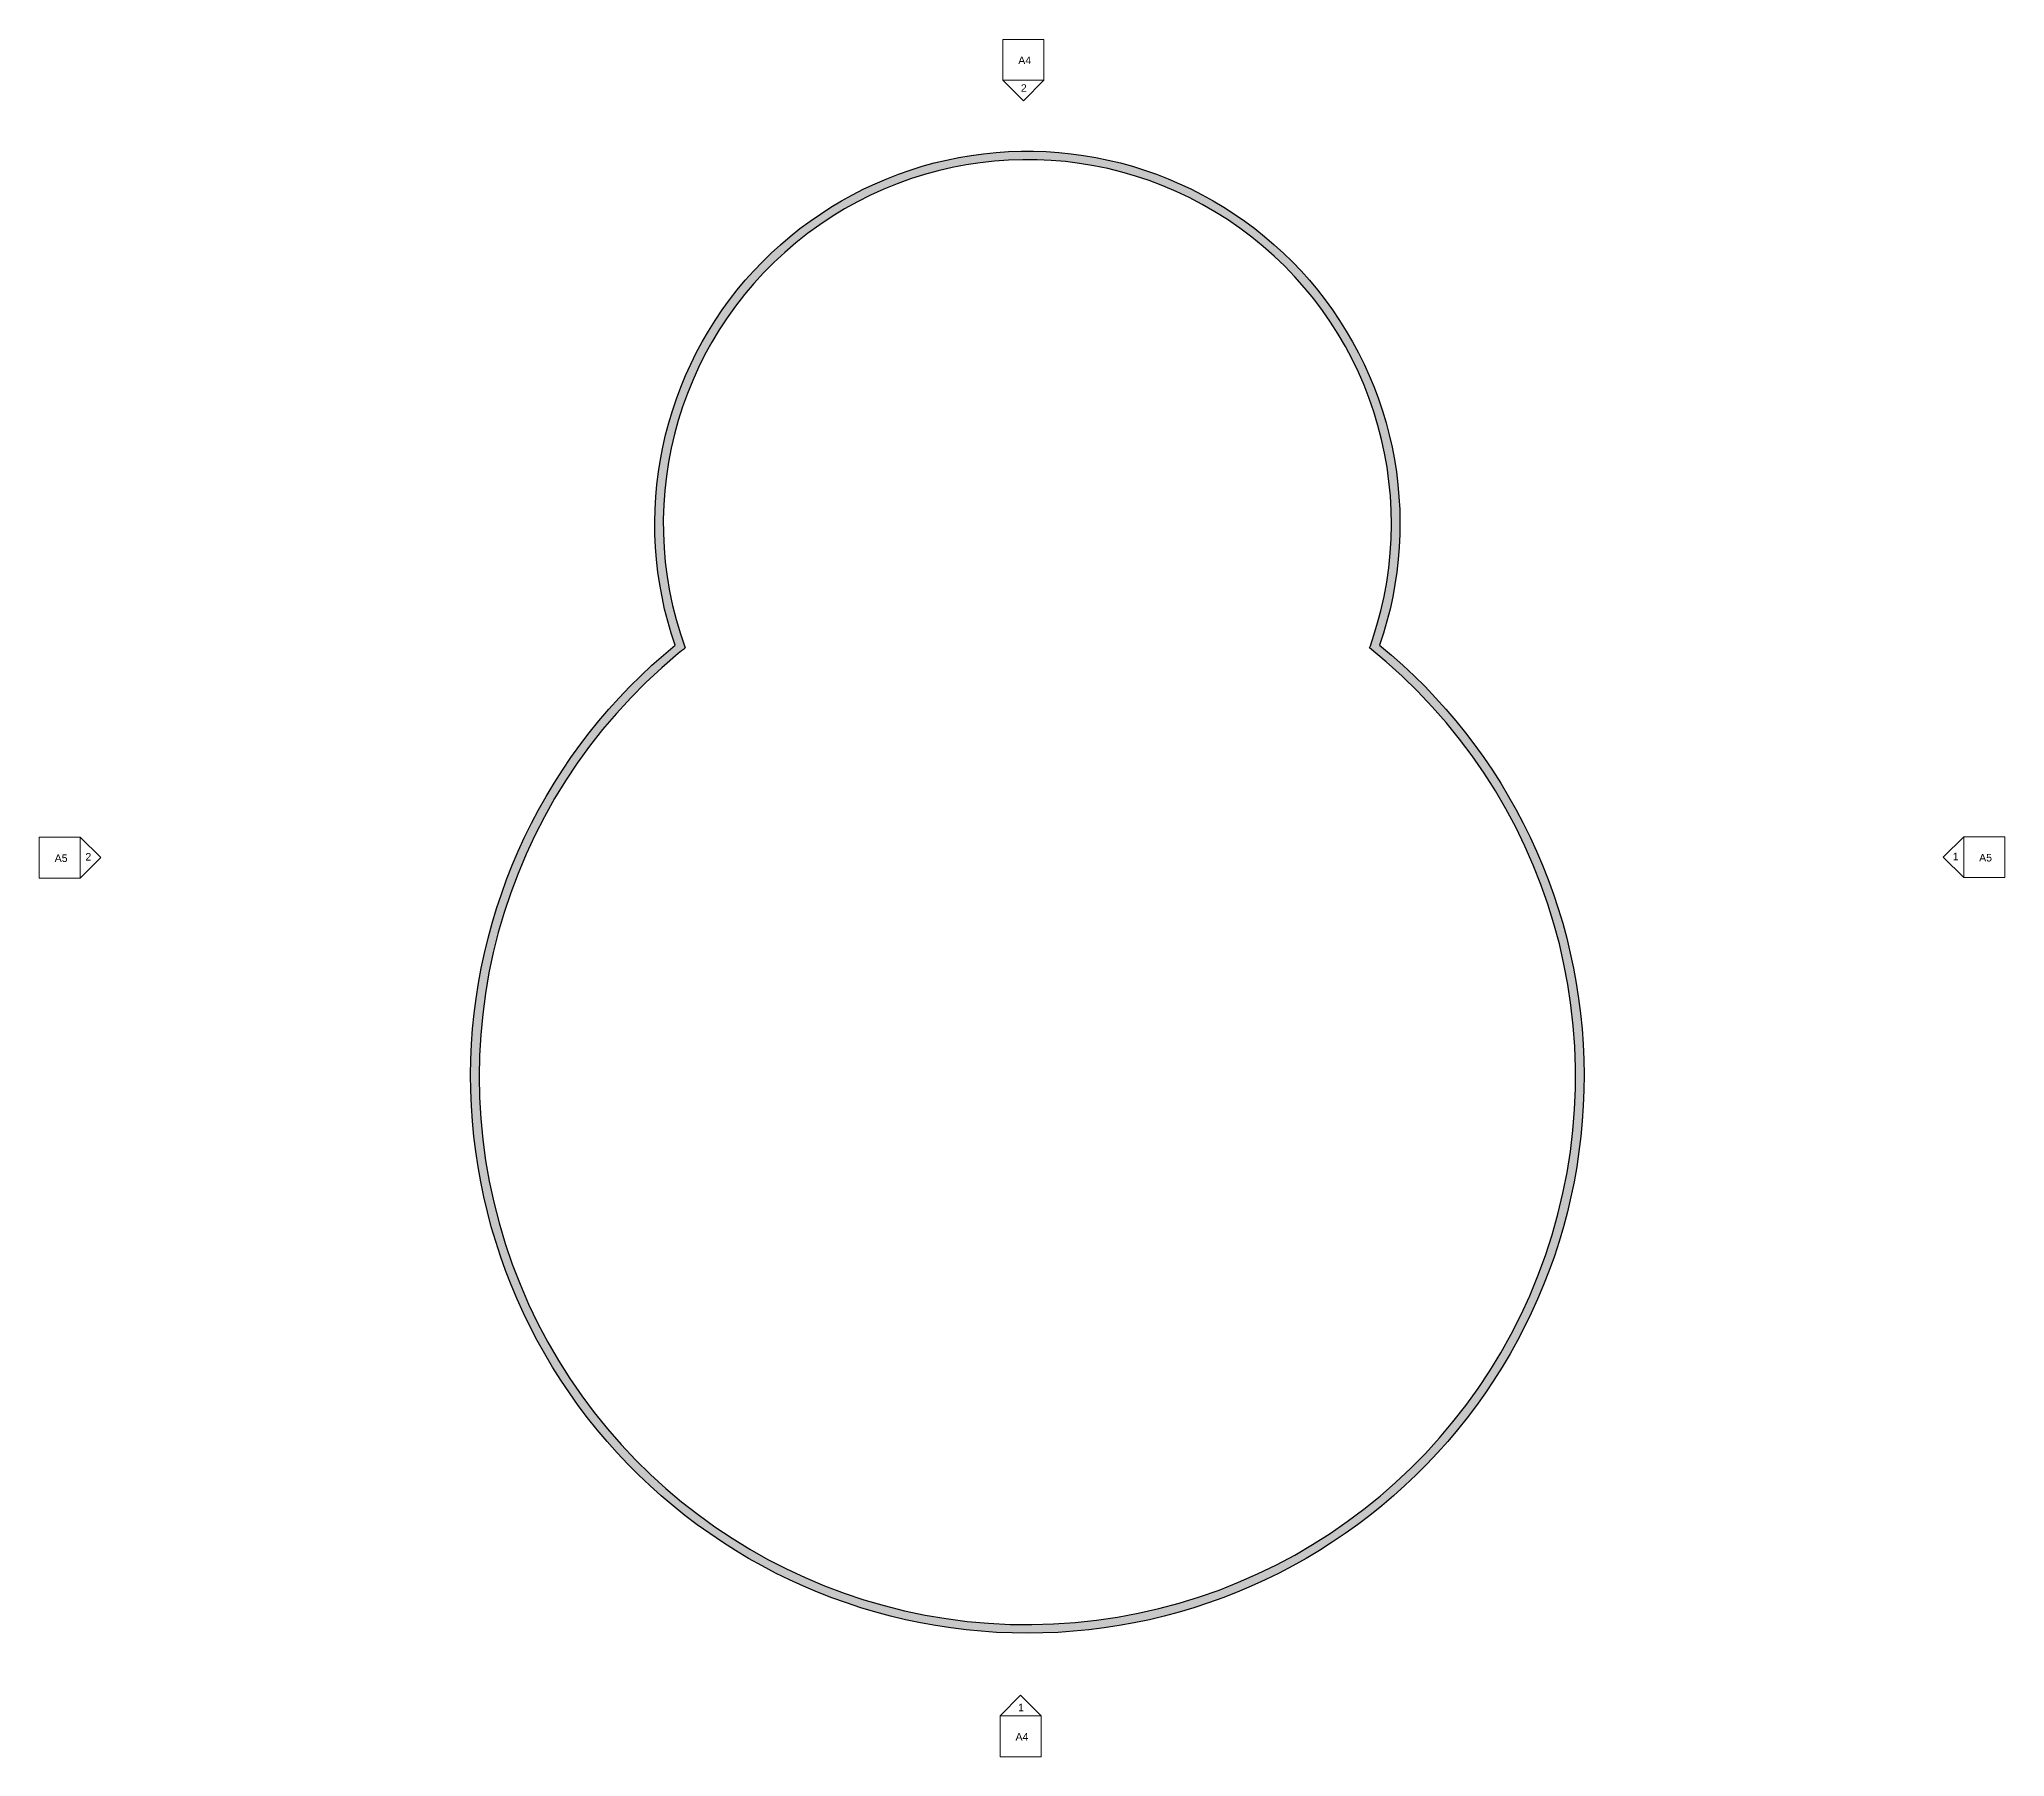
# Model space of a CAD drawing. Header units: inches. Extents: x -1153 to 1152, y -1053 to 961.
import ezdxf

# ---------------------------------------------------------------- set-up
doc = ezdxf.new("R2010")
doc.units = ezdxf.units.IN
doc.header["$MEASUREMENT"] = 0
for name, color, linetype, lineweight in [('A-ANNO-SYMB', 6, 'Continuous', 9), ('A-WALL', 2, 'Continuous', 13), ('A-WALL-PATT', 2, 'Continuous', 13)]:
    doc.layers.add(name, color=color, linetype=linetype, lineweight=lineweight)

# ---------------------------------------------------------------- blocks, each defined once
blk = doc.blocks.new('Elevation - Detail Number-164347-Platforms')
at = {"layer": 'A-ANNO-SYMB'}
for p, q in [((-0.25, -0.25), (-0.25, 0.25)), ((-0.25, 0.25), (0.25, 0.25)), ((0.25, 0.25), (0.25, -0.25)), ((0.25, -0.25), (-0.25, -0.25))]:
    blk.add_line(p, q, dxfattribs=at)
blk = doc.blocks.new('Elevation - Detail Number-164074-Platforms')
at = {"layer": 'A-ANNO-SYMB'}
for p, q in [((0, 0.25), (-0.25, 0)), ((0.25, 0), (0, 0.25)), ((-0.25, 0), (0.25, 0))]:
    blk.add_line(p, q, dxfattribs=at)
blk = doc.blocks.new('Elevation - Detail Number-V1-Platforms')
at = {"layer": 'A-ANNO-SYMB'}
for p, q in [((0, 0.25), (-0.25, 0)), ((0.25, 0), (0, 0.25)), ((-0.25, 0), (0.25, 0))]:
    blk.add_line(p, q, dxfattribs=at)

msp = doc.modelspace()

# ---------------------------------------------------------------- hatches: boundary and pattern name
at = {"layer": 'A-WALL-PATT'}
for points in [[(-403.7, 240.6), (-395.5, 247.3), (-400.2, 261), (-404.4, 274.9), (-408.2, 289), (-411.5, 303.1), (-414.3, 317.4), (-416.7, 331.7), (-418.5, 346.2), (-419.8, 360.6), (-420.7, 375.1), (-421.1, 389.7), (-420.9, 404.2), (-420.3, 418.7), (-419.2, 433.2), (-417.5, 447.7), (-415.4, 462.1), (-412.8, 476.4), (-409.8, 490.6), (-406.2, 504.7), (-402.2, 518.6), (-397.6, 532.4), (-392.7, 546.1), (-387.2, 559.6), (-381.3, 572.9), (-375, 585.9), (-368.2, 598.8), (-361, 611.4), (-353.3, 623.8), (-345.2, 635.9), (-336.8, 647.7), (-327.9, 659.2), (-318.6, 670.4), (-309, 681.3), (-299, 691.8), (-288.7, 702), (-278, 711.9), (-267, 721.4), (-255.6, 730.5), (-244, 739.2), (-232.1, 747.5), (-219.8, 755.4), (-207.4, 762.9), (-194.7, 769.9), (-181.7, 776.5), (-168.1, 782.9), (-155.2, 788.4), (-141.6, 793.6), (-127.9, 798.4), (-114, 802.8), (-100, 806.6), (-85.9, 810), (-71.6, 812.9), (-57.3, 815.2), (-42.9, 817.2), (-28.4, 818.6), (-13.9, 819.5), (0.6, 819.9), (15.2, 819.9), (29.7, 819.3), (44.2, 818.2), (58.6, 816.7), (73, 814.6), (87.4, 812.1), (101.6, 809.1), (115.7, 805.6), (129.7, 801.6), (143.5, 797.2), (157.2, 792.3), (170.7, 786.9), (184, 781.1), (197.1, 774.8), (210, 768), (222.6, 760.9), (235, 753.3), (247.2, 745.3), (259, 736.9), (270.6, 728), (281.8, 718.8), (292.8, 709.3), (303.4, 699.3), (313.6, 689), (323.5, 678.4), (333.1, 667.4), (342.2, 656.1), (351, 644.5), (359.3, 632.6), (367.3, 620.4), (374.8, 608), (381.9, 595.3), (388.6, 582.4), (394.8, 569.3), (400.6, 555.9), (405.9, 542.4), (410.8, 528.7), (415.2, 514.8), (419.1, 500.8), (422.5, 486.7), (425.5, 472.5), (427.9, 458.2), (429.9, 443.8), (431.4, 429.3), (432.4, 414.8), (432.9, 400.3), (432.9, 385.7), (432.4, 371.2), (431.4, 356.7), (429.9, 342.2), (427.9, 327.8), (425.5, 313.5), (422.5, 299.3), (419.1, 285.1), (415.2, 271.1), (410.8, 257.3), (419.1, 250.6), (423.7, 264.6), (427.7, 278.7), (431.3, 293), (434.5, 307.4), (437.1, 321.9), (439.3, 336.4), (440.9, 351), (442.1, 365.7), (442.8, 380.4), (442.9, 395.1), (442.6, 409.8), (441.8, 424.5), (440.5, 439.2), (438.7, 453.8), (436.4, 468.3), (433.6, 482.8), (430.3, 497.1), (426.6, 511.4), (422.4, 525.4), (417.7, 539.4), (412.5, 553.2), (406.9, 566.8), (400.8, 580.2), (394.3, 593.4), (387.3, 606.3), (379.9, 619), (372.1, 631.5), (363.8, 643.7), (355.2, 655.6), (346.2, 667.2), (336.7, 678.5), (326.9, 689.5), (316.8, 700.1), (306.2, 710.4), (295.4, 720.3), (284.2, 729.9), (272.7, 739.1), (260.9, 747.9), (248.8, 756.2), (236.4, 764.2), (223.8, 771.8), (210.9, 778.9), (197.8, 785.6), (184.5, 791.8), (171, 797.6), (157.2, 802.9), (143.4, 807.8), (129.3, 812.2), (115.1, 816.1), (100.8, 819.5), (86.4, 822.5), (71.9, 824.9), (57.3, 826.9), (42.7, 828.4), (28, 829.4), (13.3, 829.9), (-1.4, 829.9), (-16.1, 829.4), (-30.8, 828.4), (-45.5, 826.9), (-60, 824.9), (-74.5, 822.5), (-89, 819.5), (-103.3, 816.1), (-117.4, 812.2), (-131.5, 807.8), (-145.4, 802.9), (-159.1, 797.6), (-172.6, 791.8), (-186, 785.6), (-199.1, 778.9), (-211.9, 771.8), (-224.6, 764.2), (-236.9, 756.2), (-249, 747.9), (-260.8, 739.1), (-272.3, 729.9), (-283.5, 720.3), (-294.4, 710.4), (-304.9, 700.1), (-315.1, 689.5), (-324.9, 678.5), (-334.3, 667.2), (-343.3, 655.6), (-352, 643.7), (-360.2, 631.5), (-368, 619), (-375.4, 606.3), (-382.4, 593.4), (-388.9, 580.2), (-395, 566.8), (-400.6, 553.2), (-405.8, 539.4), (-410.5, 525.4), (-414.7, 511.4), (-418.5, 497.1), (-421.7, 482.8), (-424.5, 468.3), (-426.8, 453.8), (-428.6, 439.2), (-429.9, 424.5), (-430.7, 409.8), (-431.1, 395.1), (-430.9, 380.4), (-430.2, 365.7), (-429.1, 351), (-427.4, 336.4), (-425.2, 321.9), (-422.6, 307.4), (-419.5, 293), (-415.9, 278.7), (-411.8, 264.6), (-407.2, 250.6), (-405.5, 245.6)], [(5.9, -908), (24, -907.8), (42, -907.1), (59.9, -905.8), (77.9, -904.1), (95.8, -901.8), (113.6, -899.1), (131.3, -895.9), (149, -892.2), (166.5, -888), (183.9, -883.3), (201.2, -878.2), (218.3, -872.6), (235.2, -866.5), (252, -859.9), (268.6, -852.9), (285, -845.4), (301.2, -837.5), (317.2, -829.1), (332.9, -820.3), (348.4, -811.1), (363.6, -801.4), (378.5, -791.3), (393.2, -780.8), (407.5, -769.9), (421.6, -758.7), (435.3, -747), (448.8, -735), (461.8, -722.5), (474.6, -709.8), (486.9, -696.7), (498.9, -683.2), (510.6, -669.5), (521.8, -655.4), (532.7, -641), (543.1, -626.3), (553.2, -611.3), (562.8, -596.1), (572, -580.6), (580.8, -564.9), (589.1, -548.9), (597, -532.7), (604.4, -516.3), (611.4, -499.6), (617.9, -482.8), (624, -465.9), (629.5, -448.7), (634.7, -431.4), (639.3, -414), (643.4, -396.5), (647.1, -378.8), (650.3, -361.1), (652.9, -343.3), (655.1, -325.4), (656.8, -307.4), (658, -289.5), (658.7, -271.4), (658.9, -253.4), (658.6, -235.4), (657.8, -217.4), (656.6, -199.4), (654.8, -181.5), (652.5, -163.6), (649.7, -145.8), (646.5, -128.1), (642.7, -110.4), (638.5, -92.9), (633.8, -75.5), (628.2, -57), (622.9, -41.2), (616.8, -24.2), (610.2, -7.4), (603.1, 9.1), (595.6, 25.5), (587.6, 41.7), (579.2, 57.6), (570.4, 73.3), (561.1, 88.8), (551.4, 104), (541.3, 118.9), (530.7, 133.5), (519.8, 147.9), (508.5, 161.9), (496.8, 175.6), (484.7, 189), (472.3, 202), (459.5, 214.7), (446.4, 227.1), (432.9, 239), (419.1, 250.6), (410.8, 257.3), (409.1, 252.3), (407.3, 247.3), (421.2, 235.9), (434.8, 224.1), (448, 211.9), (460.8, 199.4), (473.4, 186.5), (485.5, 173.3), (497.3, 159.7), (508.7, 145.8), (519.7, 131.6), (530.3, 117.1), (540.5, 102.3), (550.3, 87.2), (559.6, 71.9), (568.5, 56.3), (577, 40.4), (585.1, 24.4), (592.6, 8.1), (599.8, -8.4), (606.4, -25.1), (612.6, -42), (618.3, -59), (623.6, -76.2), (628.3, -93.5), (632.6, -111), (636.4, -128.6), (639.7, -146.2), (642.4, -164), (644.7, -181.8), (646.5, -199.7), (647.8, -217.6), (648.6, -235.5), (648.9, -253.5), (648.7, -271.5), (648, -289.4), (646.8, -307.4), (645.1, -325.3), (642.9, -343.1), (640.2, -360.8), (637, -378.5), (633.3, -396.1), (629.1, -413.6), (624.4, -430.9), (619.2, -448.1), (613.6, -465.2), (607.5, -482.1), (600.9, -498.8), (593.9, -515.4), (586.4, -531.7), (578.4, -547.8), (570, -563.7), (561.2, -579.3), (551.9, -594.7), (542.2, -609.8), (532.1, -624.7), (521.5, -639.2), (510.6, -653.5), (499.3, -667.4), (487.6, -681.1), (475.5, -694.4), (463, -707.3), (450.2, -719.9), (437, -732.1), (423.5, -744), (409.7, -755.5), (395.6, -766.5), (381.1, -777.2), (366.4, -787.5), (351.4, -797.4), (336.1, -806.8), (320.5, -815.8), (304.7, -824.4), (288.7, -832.5), (272.5, -840.2), (256, -847.4), (239.4, -854.2), (222.5, -860.5), (205.5, -866.3), (188.4, -871.6), (171.1, -876.5), (153.6, -880.9), (136.1, -884.7), (118.4, -888.1), (100.7, -891), (82.9, -893.4), (65, -895.3), (47.1, -896.7), (29.2, -897.6), (11.2, -898), (-6.8, -897.9), (-24.7, -897.3), (-42.6, -896.2), (-60.5, -894.6), (-78.4, -892.5), (-96.2, -889.9), (-113.9, -886.8), (-131.5, -883.2), (-149, -879.1), (-166.3, -874.5), (-183.6, -869.5), (-200.7, -863.9), (-217.6, -857.9), (-234.4, -851.5), (-250.9, -844.5), (-267.3, -837.1), (-283.5, -829.2), (-299.4, -820.9), (-315.1, -812.2), (-330.5, -803), (-345.7, -793.4), (-360.6, -783.3), (-375.2, -772.9), (-389.6, -762), (-403.6, -750.8), (-417.3, -739.1), (-430.6, -727.1), (-443.6, -714.8), (-456.3, -702), (-468.6, -688.9), (-480.6, -675.5), (-492.1, -661.7), (-503.3, -647.7), (-514.1, -633.3), (-524.6, -618.4), (-534.4, -603.6), (-543.9, -588.4), (-553, -572.9), (-561.7, -557.2), (-569.9, -541.2), (-577.7, -525), (-585, -508.6), (-591.8, -492), (-598.2, -475.2), (-604.1, -458.2), (-609.6, -441.1), (-614.5, -423.8), (-619, -406.4), (-623, -388.9), (-626.5, -371.3), (-629.5, -353.5), (-632, -335.7), (-634, -317.9), (-635.5, -300), (-636.5, -282), (-637, -264.1), (-637, -246.1), (-636.5, -228.2), (-635.5, -210.2), (-634, -192.3), (-632, -174.5), (-629.5, -156.7), (-626.5, -138.9), (-623, -121.3), (-619, -103.8), (-614.6, -86.4), (-609.6, -69.1), (-604.2, -52), (-598.3, -35), (-591.9, -18.2), (-585, -1.6), (-577.7, 14.8), (-569.9, 31), (-561.7, 47), (-553.1, 62.7), (-544, 78.2), (-534.4, 93.5), (-524.5, 108.4), (-514.1, 123.1), (-503.4, 137.5), (-492.2, 151.6), (-480.6, 165.3), (-468.7, 178.7), (-456.4, 191.8), (-443.7, 204.6), (-430.7, 217), (-417.3, 229), (-403.7, 240.6), (-405.5, 245.6), (-407.2, 250.6), (-421, 239), (-434.5, 227.1), (-447.6, 214.7), (-460.4, 202), (-472.9, 189), (-484.9, 175.6), (-496.6, 161.9), (-508, 147.9), (-518.9, 133.5), (-529.4, 118.9), (-539.5, 104), (-549.2, 88.8), (-558.5, 73.3), (-567.3, 57.6), (-575.8, 41.7), (-583.7, 25.5), (-591.2, 9.1), (-598.3, -7.4), (-604.9, -24.2), (-611, -41.2), (-616.7, -58.3), (-621.9, -75.5), (-626.6, -92.9), (-630.9, -110.4), (-634.6, -128.1), (-637.9, -145.8), (-640.6, -163.6), (-642.9, -181.5), (-644.7, -199.4), (-646, -217.4), (-646.8, -235.4), (-647.1, -253.4), (-646.9, -271.4), (-646.2, -289.5), (-645, -307.4), (-643.3, -325.4), (-641.1, -343.3), (-638.4, -361.1), (-635.2, -378.8), (-631.6, -396.5), (-627.4, -414), (-622.8, -431.4), (-617.7, -448.7), (-612.1, -465.9), (-606, -482.8), (-599.5, -499.6), (-592.5, -516.3), (-585.1, -532.7), (-577.2, -548.9), (-568.9, -564.9), (-560.1, -580.6), (-550.9, -596.1), (-541.3, -611.3), (-531.3, -626.3), (-520.8, -641), (-510, -655.4), (-498.7, -669.5), (-487.1, -683.2), (-475.1, -696.7), (-462.7, -709.8), (-450, -722.5), (-436.9, -735), (-423.5, -747), (-409.7, -758.7), (-395.7, -769.9), (-381.3, -780.8), (-366.7, -791.3), (-351.7, -801.4), (-336.5, -811.1), (-321, -820.3), (-305.3, -829.1), (-289.4, -837.5), (-273.2, -845.4), (-256.8, -852.9), (-240.2, -859.9), (-223.4, -866.5), (-206.4, -872.6), (-189.3, -878.2), (-172, -883.3), (-154.6, -888), (-137.1, -892.2), (-119.5, -895.9), (-101.7, -899.1), (-83.9, -901.8), (-66, -904.1), (-48.1, -905.8), (-30.1, -907.1), (-12.1, -907.8)]]:
    msp.add_hatch(color=256, dxfattribs=at).paths.add_polyline_path(points, flags=0)

# ---------------------------------------------------------------- linework, layer by layer
at = {"layer": 'A-WALL', "lineweight": 30}
for points in [[(-407.2, 250.6), (-411.8, 264.6), (-415.9, 278.7), (-419.5, 293), (-422.6, 307.4), (-425.2, 321.9), (-427.4, 336.4), (-429.1, 351), (-430.2, 365.7), (-430.9, 380.4), (-431.1, 395.1), (-430.7, 409.8), (-429.9, 424.5), (-428.6, 439.2), (-426.8, 453.8), (-424.5, 468.3), (-421.7, 482.8), (-418.5, 497.1), (-414.7, 511.4), (-410.5, 525.4), (-405.8, 539.4), (-400.6, 553.2), (-395, 566.8), (-388.9, 580.2), (-382.4, 593.4), (-375.4, 606.3), (-368, 619), (-360.2, 631.5), (-352, 643.7), (-343.3, 655.6), (-334.3, 667.2), (-324.9, 678.5), (-315.1, 689.5), (-304.9, 700.1), (-294.4, 710.4), (-283.5, 720.3), (-272.3, 729.9), (-260.8, 739.1), (-249, 747.9), (-236.9, 756.2), (-224.6, 764.2), (-211.9, 771.8), (-199.1, 778.9), (-186, 785.6), (-172.6, 791.8), (-159.1, 797.6), (-145.4, 802.9), (-131.5, 807.8), (-117.4, 812.2), (-103.3, 816.1), (-89, 819.5), (-74.5, 822.5), (-60, 824.9), (-45.5, 826.9), (-30.8, 828.4), (-16.1, 829.4), (-1.4, 829.9), (13.3, 829.9), (28, 829.4), (42.7, 828.4), (57.3, 826.9), (71.9, 824.9), (86.4, 822.5), (100.8, 819.5), (115.1, 816.1), (129.3, 812.2), (143.4, 807.8), (157.2, 802.9), (171, 797.6), (184.5, 791.8), (197.8, 785.6), (210.9, 778.9), (223.8, 771.8), (236.4, 764.2), (248.8, 756.2), (260.9, 747.9), (272.7, 739.1), (284.2, 729.9), (295.4, 720.3), (306.2, 710.4), (316.8, 700.1), (326.9, 689.5), (336.7, 678.5), (346.2, 667.2), (355.2, 655.6), (363.8, 643.7), (372.1, 631.5), (379.9, 619), (387.3, 606.3), (394.3, 593.4), (400.8, 580.2), (406.9, 566.8), (412.5, 553.2), (417.7, 539.4), (422.4, 525.4), (426.6, 511.4), (430.3, 497.1), (433.6, 482.8), (436.4, 468.3), (438.7, 453.8), (440.5, 439.2), (441.8, 424.5), (442.6, 409.8), (442.9, 395.1), (442.8, 380.4), (442.1, 365.7), (440.9, 351), (439.3, 336.4), (437.1, 321.9), (434.5, 307.4), (431.3, 293), (427.7, 278.7), (423.7, 264.6), (419.1, 250.6)], [(419.1, 250.6), (432.9, 239), (446.4, 227.1), (459.5, 214.7), (472.3, 202), (484.7, 189), (496.8, 175.6), (508.5, 161.9), (519.8, 147.9), (530.7, 133.5), (541.3, 118.9), (551.4, 104), (561.1, 88.8), (570.4, 73.3), (579.2, 57.6), (587.6, 41.7), (595.6, 25.5), (603.1, 9.1), (610.2, -7.4), (616.8, -24.2), (622.9, -41.2), (628.6, -58.3), (633.8, -75.5), (638.5, -92.9), (642.7, -110.4), (646.5, -128.1), (649.7, -145.8), (652.5, -163.6), (654.8, -181.5), (656.6, -199.4), (657.8, -217.4), (658.6, -235.4), (658.9, -253.4), (658.7, -271.4), (658, -289.5), (656.8, -307.4), (655.1, -325.4), (652.9, -343.3), (650.3, -361.1), (647.1, -378.8), (643.4, -396.5), (639.3, -414), (634.7, -431.4), (629.5, -448.7), (624, -465.9), (617.9, -482.8), (611.4, -499.6), (604.4, -516.3), (597, -532.7), (589.1, -548.9), (580.8, -564.9), (572, -580.6), (562.8, -596.1), (553.2, -611.3), (543.1, -626.3), (532.7, -641), (521.8, -655.4), (510.6, -669.5), (498.9, -683.2), (486.9, -696.7), (474.6, -709.8), (461.8, -722.5), (448.8, -735), (435.3, -747), (421.6, -758.7), (407.5, -769.9), (393.2, -780.8), (378.5, -791.3), (363.6, -801.4), (348.4, -811.1), (332.9, -820.3), (317.2, -829.1), (301.2, -837.5), (285, -845.4), (268.6, -852.9), (252, -859.9), (235.2, -866.5), (218.3, -872.6), (201.2, -878.2), (183.9, -883.3), (166.5, -888), (149, -892.2), (131.3, -895.9), (113.6, -899.1), (95.8, -901.8), (77.9, -904.1), (59.9, -905.8), (42, -907.1), (24, -907.8), (5.9, -908), (-12.1, -907.8), (-30.1, -907.1), (-48.1, -905.8), (-66, -904.1), (-83.9, -901.8), (-101.7, -899.1), (-119.5, -895.9), (-137.1, -892.2), (-154.6, -888), (-172, -883.3), (-189.3, -878.2), (-206.4, -872.6), (-223.4, -866.5), (-240.2, -859.9), (-256.8, -852.9), (-273.2, -845.4), (-289.4, -837.5), (-305.3, -829.1), (-321, -820.3), (-336.5, -811.1), (-351.7, -801.4), (-366.7, -791.3), (-381.3, -780.8), (-395.7, -769.9), (-409.7, -758.7), (-423.5, -747), (-436.9, -735), (-450, -722.5), (-462.7, -709.8), (-475.1, -696.7), (-487.1, -683.2), (-498.7, -669.5), (-510, -655.4), (-520.8, -641), (-531.3, -626.3), (-541.3, -611.3), (-550.9, -596.1), (-560.1, -580.6), (-568.9, -564.9), (-577.2, -548.9), (-585.1, -532.7), (-592.5, -516.3), (-599.5, -499.6), (-606, -482.8), (-612.1, -465.9), (-617.7, -448.7), (-622.8, -431.4), (-627.4, -414), (-631.6, -396.5), (-635.2, -378.8), (-638.4, -361.1), (-641.1, -343.3), (-643.3, -325.4), (-645, -307.4), (-646.2, -289.5), (-646.9, -271.4), (-647.1, -253.4), (-646.8, -235.4), (-646, -217.4), (-644.7, -199.4), (-642.9, -181.5), (-640.6, -163.6), (-637.9, -145.8), (-634.6, -128.1), (-630.9, -110.4), (-626.6, -92.9), (-621.9, -75.5), (-616.7, -58.3), (-611, -41.2), (-604.9, -24.2), (-598.3, -7.4), (-591.2, 9.1), (-583.7, 25.5), (-575.8, 41.7), (-567.3, 57.6), (-558.5, 73.3), (-549.2, 88.8), (-539.5, 104), (-529.4, 118.9), (-518.9, 133.5), (-508, 147.9), (-496.6, 161.9), (-484.9, 175.6), (-472.9, 189), (-460.4, 202), (-447.6, 214.7), (-434.5, 227.1), (-421, 239), (-407.2, 250.6)]]:
    msp.add_lwpolyline(points, dxfattribs=at)
for centre, radius, start, end in [((5.9, 393), 427, 341.4749, 199.9463), ((5.9, 393), 427, 340.0537, 341.4749), ((5.9, -255), 643, 129.5683, 51.3737), ((5.9, -255), 643, 128.6263, 129.5683)]:
    msp.add_arc(centre, radius, start, end, dxfattribs=at)

# ---------------------------------------------------------------- block references
at = {"layer": 'A-ANNO-SYMB', "xscale": 95.99999999999994, "yscale": 95.99999999999994, "zscale": 95.99999999999994}
for name, p in [('Elevation - Detail Number-164347-Platforms', (1.2, 937.1)), ('Elevation - Detail Number-164347-Platforms', (-1129, 1.5)), ('Elevation - Detail Number-164347-Platforms', (1128.2, 2)), ('Elevation - Detail Number-164074-Platforms', (-2, -1004.9)), ('Elevation - Detail Number-164347-Platforms', (-2, -1028.9))]:
    msp.add_blockref(name, p, dxfattribs=at)
at = {"layer": 'A-ANNO-SYMB', "extrusion": (0, 0, -1), "xscale": 95.99999999999994, "yscale": 95.99999999999994, "zscale": 95.99999999999994, "rotation": 180}
msp.add_blockref('Elevation - Detail Number-V1-Platforms', (-1.2, 913.1), dxfattribs=at)
at = {"layer": 'A-ANNO-SYMB', "xscale": 95.99999999999994, "yscale": 95.99999999999994, "zscale": 95.99999999999994, "rotation": 90}
msp.add_blockref('Elevation - Detail Number-164074-Platforms', (1104.2, 2), dxfattribs=at)

# ---------------------------------------------------------------- next in the draw order: texts
at = {"layer": 'A-ANNO-SYMB', "char_height": 8.852, "attachment_point": 2, "line_spacing_factor": 0.938532, "bg_fill": 3, "box_fill_scale": 1.25, "bg_fill_color": 0, "bg_fill_transparency": 0}
for s, insert, width in [('\\fArial|b0|i0|c0|p34|;A4', (2.8, 940.9), 18.036), ('\\fArial|b0|i0|c0|p34|;2', (1.7, 908.4), 8.208), ('\\fArial|b0|i0|c0|p34|;A5', (-1127.4, 5.3), 18.036), ('\\fArial|b0|i0|c0|p34|;1', (1094.8, 7.3), 8.208), ('\\fArial|b0|i0|c0|p34|;A5', (1129.8, 5.8), 18.036), ('\\fArial|b0|i0|c0|p34|;1', (-1.5, -990.7), 8.208), ('\\fArial|b0|i0|c0|p34|;A4', (-0.4, -1025.1), 18.036)]:
    msp.add_mtext(s, dxfattribs=dict(at, insert=insert, width=width))

# ---------------------------------------------------------------- next in the draw order: block references
at = {"layer": 'A-ANNO-SYMB', "extrusion": (0, 0, -1), "xscale": 95.99999999999994, "yscale": 95.99999999999994, "zscale": 95.99999999999994, "rotation": 90.00000000000038}
msp.add_blockref('Elevation - Detail Number-V1-Platforms', (1105, 1.5), dxfattribs=at)

# ---------------------------------------------------------------- next in the draw order: texts
at = {"layer": 'A-ANNO-SYMB', "insert": (-1095.5, 6.8), "char_height": 8.852, "width": 8.208, "attachment_point": 2, "line_spacing_factor": 0.938532, "bg_fill": 3, "box_fill_scale": 1.25, "bg_fill_color": 0, "bg_fill_transparency": 0}
msp.add_mtext('\\fArial|b0|i0|c0|p34|;2', dxfattribs=at)

doc.saveas('drawing.dxf')
